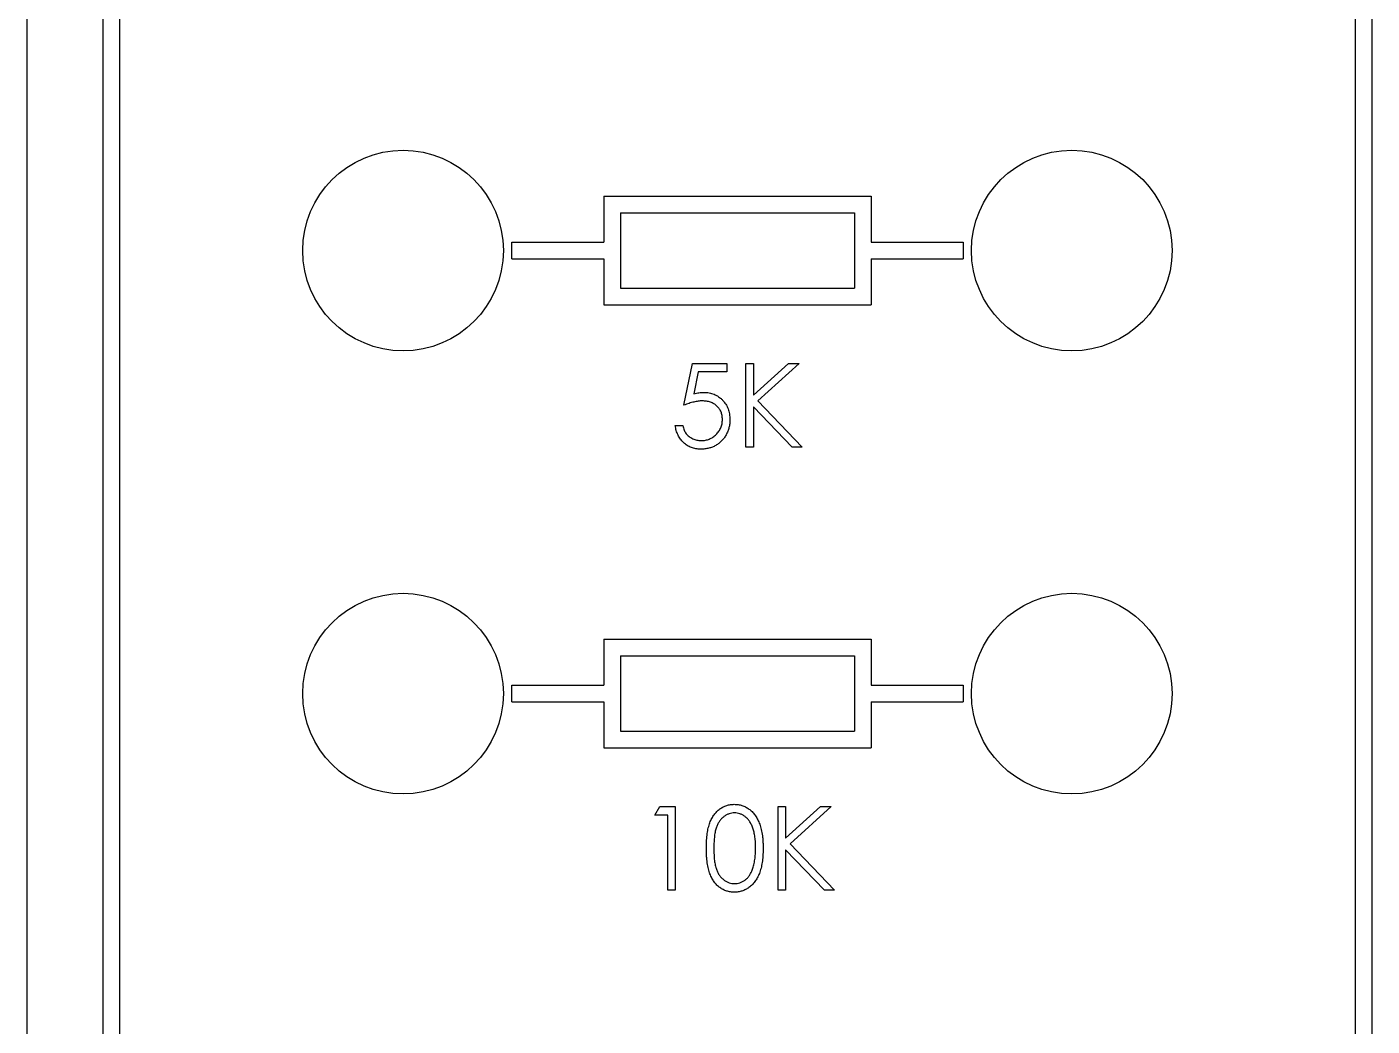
# Model space of a CAD drawing. Header units: millimetres. Extents: x -156 to 156, y -100 to 100.
# Drawn here: x -155.5 to -75, y -23.9 to 35.9 of the extents above; entities that cross this region are included whole.
import ezdxf

# ---------------------------------------------------------------- set-up
doc = ezdxf.new("R2010")
doc.units = ezdxf.units.MM

msp = doc.modelspace()

# ---------------------------------------------------------------- linework, layer by layer
at = {"color": 7, "linetype": 'Continuous', "lineweight": 25}
for p, q in [((-155.5, 100.5), (-155.5, -100.5)), ((-150.964, 90.464), (-150.964, -45.536)), ((-149.964, 90.464), (-149.964, -45.536)), ((-76.036, -45.536), (-76.036, 90.464)), ((-75.036, -45.536), (-75.036, 90.464)), ((-121, 25.75), (-121, 23)), ((-121, 25.75), (-105, 25.75)), ((-105, 25.75), (-105, 23)), ((-120, 24.75), (-106, 24.75)), ((-120, 24.75), (-120, 20.25)), ((-106, 24.75), (-106, 20.25)), ((-126.5, 22), (-126.5, 23)), ((-126.5, 23), (-121, 23)), ((-105, 23), (-99.5, 23)), ((-99.5, 23), (-99.5, 22)), ((-126.5, 22), (-121, 22)), ((-121, 22), (-121, 19.25)), ((-105, 22), (-99.5, 22)), ((-105, 22), (-105, 19.25)), ((-120, 20.25), (-106, 20.25)), ((-121, 19.25), (-105, 19.25)), ((-116.205, 13.25), (-115.692, 15.75)), ((-115.692, 15.75), (-113.641, 15.75)), ((-113.641, 15.75), (-113.641, 15.237)), ((-112.487, 10.75), (-112.487, 15.75)), ((-112.487, 15.75), (-112.038, 15.75)), ((-112.038, 15.75), (-112.038, 13.846)), ((-112.038, 13.846), (-109.954, 15.75)), ((-109.314, 15.75), (-111.771, 13.506)), ((-109.954, 15.75), (-109.314, 15.75)), ((-115.341, 15.237), (-115.611, 13.922)), ((-113.641, 15.237), (-115.341, 15.237)), ((-109.721, 10.75), (-112.038, 13.163)), ((-112.038, 13.163), (-112.038, 10.75)), ((-111.771, 13.506), (-109.122, 10.75)), ((-116.718, 12.032), (-116.269, 12.032)), ((-112.038, 10.75), (-112.487, 10.75)), ((-109.122, 10.75), (-109.721, 10.75)), ((-121, -0.75), (-121, -3.5)), ((-121, -0.75), (-105, -0.75)), ((-105, -0.75), (-105, -3.5)), ((-120, -1.75), (-106, -1.75)), ((-120, -1.75), (-120, -6.25)), ((-106, -1.75), (-106, -6.25)), ((-126.5, -4.5), (-126.5, -3.5)), ((-126.5, -3.5), (-121, -3.5)), ((-105, -3.5), (-99.5, -3.5)), ((-99.5, -3.5), (-99.5, -4.5)), ((-126.5, -4.5), (-121, -4.5)), ((-121, -4.5), (-121, -7.25)), ((-105, -4.5), (-99.5, -4.5)), ((-105, -4.5), (-105, -7.25)), ((-120, -6.25), (-106, -6.25)), ((-121, -7.25), (-105, -7.25)), ((-117.936, -11.263), (-117.642, -10.75)), ((-117.167, -11.263), (-117.936, -11.263)), ((-117.642, -10.75), (-116.718, -10.75)), ((-117.167, -15.75), (-117.167, -11.263)), ((-116.718, -10.75), (-116.718, -15.75)), ((-110.564, -15.75), (-110.564, -10.75)), ((-110.564, -10.75), (-110.115, -10.75)), ((-110.115, -10.75), (-110.115, -12.654)), ((-110.115, -12.654), (-108.031, -10.75)), ((-107.391, -10.75), (-109.848, -12.994)), ((-108.031, -10.75), (-107.391, -10.75)), ((-107.798, -15.75), (-110.115, -13.337)), ((-110.115, -13.337), (-110.115, -15.75)), ((-109.848, -12.994), (-107.199, -15.75)), ((-116.718, -15.75), (-117.167, -15.75)), ((-110.115, -15.75), (-110.564, -15.75)), ((-107.199, -15.75), (-107.798, -15.75))]:
    msp.add_line(p, q, dxfattribs=at)
for centre in [(-133, 22.5), (-93, 22.5), (-133, -4), (-93, -4)]:
    msp.add_circle(centre, 6, dxfattribs=at)
for points, knots in [([(-115.611, 13.922), (-115.558, 13.937), (-115.456, 13.965), (-115.304, 13.996), (-115.161, 14.015), (-115.067, 14.018), (-115.022, 14.019)], [0, 0, 0, 0, 0.275068, 0.532901, 0.773973, 1, 1, 1, 1]), ([(-115.022, 14.019), (-114.966, 14.018), (-114.857, 14.016), (-114.696, 13.993), (-114.543, 13.957), (-114.397, 13.907), (-114.259, 13.843), (-114.129, 13.762), (-114.006, 13.669), (-113.892, 13.561), (-113.788, 13.443), (-113.697, 13.315), (-113.619, 13.18), (-113.557, 13.036), (-113.508, 12.885), (-113.474, 12.725), (-113.452, 12.557), (-113.45, 12.442), (-113.449, 12.384)], [0, 0, 0, 0, 0.065808, 0.129394, 0.190894, 0.251281, 0.310815, 0.370371, 0.430768, 0.492881, 0.555104, 0.616067, 0.677256, 0.73826, 0.800762, 0.864778, 0.931045, 1, 1, 1, 1]), ([(-115.103, 13.506), (-115.142, 13.506), (-115.222, 13.504), (-115.345, 13.491), (-115.474, 13.471), (-115.609, 13.443), (-115.749, 13.406), (-115.896, 13.362), (-116.049, 13.31), (-116.152, 13.27), (-116.205, 13.25)], [0, 0, 0, 0, 0.102203, 0.211023, 0.3251, 0.446502, 0.573788, 0.708901, 0.850358, 1, 1, 1, 1]), ([(-113.897, 12.403), (-113.898, 12.443), (-113.9, 12.521), (-113.915, 12.636), (-113.941, 12.745), (-113.978, 12.848), (-114.024, 12.945), (-114.08, 13.037), (-114.148, 13.123), (-114.225, 13.201), (-114.31, 13.274), (-114.403, 13.336), (-114.504, 13.388), (-114.61, 13.433), (-114.724, 13.465), (-114.844, 13.489), (-114.971, 13.503), (-115.059, 13.505), (-115.103, 13.506)], [0, 0, 0, 0, 0.065351, 0.127916, 0.18836, 0.247216, 0.30563, 0.36377, 0.422661, 0.482687, 0.5433, 0.604118, 0.664965, 0.727413, 0.791468, 0.858055, 0.927037, 1, 1, 1, 1]), ([(-113.449, 12.384), (-113.45, 12.343), (-113.452, 12.262), (-113.461, 12.142), (-113.48, 12.024), (-113.504, 11.909), (-113.537, 11.797), (-113.576, 11.687), (-113.623, 11.58), (-113.676, 11.475), (-113.735, 11.375), (-113.8, 11.281), (-113.869, 11.192), (-113.943, 11.11), (-114.024, 11.034), (-114.109, 10.964), (-114.199, 10.899), (-114.294, 10.841), (-114.393, 10.788), (-114.496, 10.745), (-114.603, 10.706), (-114.713, 10.676), (-114.828, 10.651), (-114.946, 10.635), (-115.068, 10.623), (-115.151, 10.622), (-115.193, 10.622)], [0, 0, 0, 0, 0.044014, 0.087434, 0.130118, 0.172554, 0.214555, 0.256298, 0.298438, 0.340849, 0.382715, 0.423924, 0.464246, 0.504074, 0.543862, 0.583567, 0.623094, 0.663229, 0.703551, 0.743938, 0.784541, 0.82575, 0.867757, 0.910745, 0.954914, 1, 1, 1, 1]), ([(-115.166, 11.135), (-115.124, 11.136), (-115.039, 11.138), (-114.915, 11.156), (-114.796, 11.183), (-114.681, 11.224), (-114.571, 11.274), (-114.466, 11.338), (-114.365, 11.411), (-114.27, 11.496), (-114.183, 11.588), (-114.106, 11.688), (-114.042, 11.794), (-113.988, 11.904), (-113.947, 12.021), (-113.918, 12.143), (-113.901, 12.271), (-113.899, 12.358), (-113.897, 12.403)], [0, 0, 0, 0, 0.064207, 0.126425, 0.18768, 0.248216, 0.308305, 0.369661, 0.431699, 0.495947, 0.559758, 0.622295, 0.683911, 0.745092, 0.80674, 0.869087, 0.93329, 1, 1, 1, 1]), ([(-115.193, 10.622), (-115.242, 10.623), (-115.34, 10.625), (-115.484, 10.645), (-115.622, 10.674), (-115.754, 10.718), (-115.88, 10.773), (-115.999, 10.842), (-116.114, 10.921), (-116.221, 11.013), (-116.32, 11.115), (-116.408, 11.225), (-116.487, 11.341), (-116.555, 11.465), (-116.612, 11.597), (-116.658, 11.735), (-116.695, 11.881), (-116.71, 11.981), (-116.718, 12.032)], [0, 0, 0, 0, 0.065421, 0.128708, 0.190236, 0.250724, 0.310637, 0.370766, 0.431615, 0.493523, 0.555883, 0.617342, 0.678668, 0.740711, 0.802985, 0.866803, 0.932347, 1, 1, 1, 1]), ([(-116.269, 12.032), (-116.258, 11.984), (-116.237, 11.893), (-116.19, 11.764), (-116.133, 11.649), (-116.066, 11.547), (-115.985, 11.458), (-115.893, 11.378), (-115.789, 11.307), (-115.675, 11.247), (-115.553, 11.196), (-115.427, 11.162), (-115.298, 11.138), (-115.21, 11.136), (-115.166, 11.135)], [0, 0, 0, 0, 0.0946873, 0.1819942, 0.2643769, 0.3421799, 0.4186176, 0.4965091, 0.5773691, 0.6615106, 0.7467326, 0.831258, 0.9152056, 1, 1, 1, 1]), ([(-114.859, -13.252), (-114.859, -13.172), (-114.858, -13.016), (-114.847, -12.789), (-114.831, -12.577), (-114.808, -12.378), (-114.78, -12.193), (-114.742, -12.023), (-114.699, -11.866), (-114.65, -11.722), (-114.594, -11.59), (-114.534, -11.467), (-114.466, -11.352), (-114.394, -11.245), (-114.317, -11.147), (-114.235, -11.056), (-114.146, -10.974), (-114.052, -10.9), (-113.954, -10.835), (-113.853, -10.778), (-113.749, -10.729), (-113.642, -10.691), (-113.532, -10.659), (-113.42, -10.637), (-113.304, -10.624), (-113.227, -10.622), (-113.187, -10.622)], [0, 0, 0, 0, 0.068595, 0.133246, 0.194313, 0.251279, 0.304513, 0.354235, 0.400481, 0.443411, 0.484015, 0.523252, 0.561042, 0.5979, 0.633518, 0.668314, 0.702496, 0.736685, 0.770293, 0.803437, 0.835913, 0.86846, 0.900847, 0.933467, 0.966258, 1, 1, 1, 1]), ([(-113.172, -11.135), (-113.228, -11.138), (-113.338, -11.143), (-113.502, -11.184), (-113.658, -11.256), (-113.783, -11.334), (-113.879, -11.409), (-113.946, -11.474), (-114.009, -11.545), (-114.067, -11.623), (-114.121, -11.706), (-114.171, -11.796), (-114.216, -11.893), (-114.258, -11.997), (-114.295, -12.11), (-114.325, -12.236), (-114.353, -12.374), (-114.372, -12.525), (-114.39, -12.688), (-114.401, -12.864), (-114.41, -13.053), (-114.41, -13.183), (-114.41, -13.25)], [0, 0, 0, 0, 0.060387, 0.120883, 0.182755, 0.247811, 0.281299, 0.315088, 0.349702, 0.384857, 0.420966, 0.458511, 0.497175, 0.537602, 0.580503, 0.627468, 0.678388, 0.733983, 0.793747, 0.857714, 0.926698, 1, 1, 1, 1]), ([(-113.187, -10.622), (-113.148, -10.622), (-113.068, -10.624), (-112.952, -10.637), (-112.837, -10.659), (-112.726, -10.691), (-112.618, -10.729), (-112.512, -10.778), (-112.409, -10.835), (-112.31, -10.901), (-112.214, -10.976), (-112.123, -11.06), (-112.038, -11.152), (-111.957, -11.253), (-111.882, -11.363), (-111.812, -11.482), (-111.748, -11.61), (-111.687, -11.746), (-111.635, -11.893), (-111.587, -12.052), (-111.549, -12.222), (-111.517, -12.405), (-111.492, -12.6), (-111.474, -12.807), (-111.464, -13.026), (-111.462, -13.175), (-111.462, -13.252)], [0, 0, 0, 0, 0.033788, 0.067194, 0.099862, 0.132567, 0.165151, 0.197913, 0.231319, 0.265083, 0.299255, 0.334399, 0.369943, 0.406284, 0.444064, 0.482998, 0.523354, 0.565537, 0.609613, 0.656391, 0.705885, 0.758325, 0.813832, 0.872795, 0.934722, 1, 1, 1, 1]), ([(-111.91, -13.25), (-111.911, -13.19), (-111.913, -13.072), (-111.918, -12.9), (-111.934, -12.737), (-111.95, -12.581), (-111.975, -12.434), (-112.002, -12.295), (-112.038, -12.165), (-112.077, -12.042), (-112.121, -11.928), (-112.169, -11.823), (-112.221, -11.724), (-112.277, -11.634), (-112.337, -11.551), (-112.402, -11.477), (-112.471, -11.41), (-112.566, -11.334), (-112.691, -11.256), (-112.846, -11.184), (-113.008, -11.143), (-113.118, -11.138), (-113.172, -11.135)], [0, 0, 0, 0, 0.065681, 0.128486, 0.188175, 0.245106, 0.299448, 0.350823, 0.399942, 0.446672, 0.491255, 0.533376, 0.573853, 0.612526, 0.649597, 0.685532, 0.720106, 0.753838, 0.818925, 0.880493, 0.940311, 1, 1, 1, 1]), ([(-113.187, -15.878), (-113.227, -15.878), (-113.304, -15.876), (-113.42, -15.863), (-113.532, -15.841), (-113.641, -15.81), (-113.747, -15.773), (-113.85, -15.724), (-113.951, -15.668), (-114.048, -15.604), (-114.141, -15.53), (-114.23, -15.449), (-114.312, -15.358), (-114.389, -15.259), (-114.462, -15.153), (-114.529, -15.037), (-114.591, -14.913), (-114.647, -14.78), (-114.697, -14.635), (-114.742, -14.478), (-114.777, -14.306), (-114.807, -14.122), (-114.831, -13.924), (-114.847, -13.712), (-114.858, -13.486), (-114.859, -13.331), (-114.859, -13.252)], [0, 0, 0, 0, 0.033787, 0.066622, 0.099285, 0.131361, 0.163585, 0.196104, 0.228902, 0.262158, 0.295991, 0.330218, 0.36506, 0.400951, 0.43762, 0.475708, 0.515381, 0.556414, 0.599765, 0.646424, 0.696431, 0.749782, 0.806573, 0.867436, 0.931887, 1, 1, 1, 1]), ([(-114.41, -13.25), (-114.41, -13.317), (-114.41, -13.446), (-114.401, -13.635), (-114.389, -13.81), (-114.374, -13.974), (-114.352, -14.124), (-114.326, -14.262), (-114.295, -14.388), (-114.259, -14.501), (-114.218, -14.605), (-114.172, -14.702), (-114.124, -14.792), (-114.069, -14.876), (-114.01, -14.953), (-113.947, -15.025), (-113.878, -15.089), (-113.783, -15.165), (-113.658, -15.245), (-113.5, -15.314), (-113.338, -15.357), (-113.227, -15.363), (-113.172, -15.365)], [0, 0, 0, 0, 0.072951, 0.141584, 0.205926, 0.265301, 0.320597, 0.371817, 0.41879, 0.461699, 0.502134, 0.540804, 0.578181, 0.614297, 0.649678, 0.684299, 0.718359, 0.752081, 0.817652, 0.879722, 0.939966, 1, 1, 1, 1]), ([(-111.462, -13.252), (-111.462, -13.328), (-111.464, -13.477), (-111.474, -13.695), (-111.492, -13.901), (-111.515, -14.095), (-111.547, -14.277), (-111.587, -14.446), (-111.631, -14.605), (-111.685, -14.751), (-111.744, -14.886), (-111.808, -15.013), (-111.877, -15.132), (-111.952, -15.242), (-112.032, -15.344), (-112.119, -15.436), (-112.21, -15.521), (-112.306, -15.596), (-112.407, -15.662), (-112.51, -15.72), (-112.617, -15.768), (-112.725, -15.809), (-112.837, -15.84), (-112.951, -15.861), (-113.068, -15.876), (-113.148, -15.878), (-113.187, -15.878)], [0, 0, 0, 0, 0.065063, 0.126773, 0.185516, 0.240765, 0.29298, 0.34225, 0.388919, 0.432776, 0.474628, 0.514775, 0.553606, 0.591426, 0.628028, 0.663804, 0.698984, 0.733591, 0.767628, 0.801208, 0.834264, 0.866981, 0.89972, 0.932702, 0.966176, 1, 1, 1, 1]), ([(-112.1, -14.507), (-112.084, -14.462), (-112.054, -14.372), (-112.014, -14.231), (-111.983, -14.084), (-111.955, -13.93), (-111.936, -13.77), (-111.921, -13.602), (-111.912, -13.428), (-111.911, -13.31), (-111.91, -13.25)], [0, 0, 0, 0, 0.110588, 0.224542, 0.342503, 0.464324, 0.590756, 0.722227, 0.858843, 1, 1, 1, 1]), ([(-113.172, -15.365), (-113.117, -15.363), (-113.006, -15.359), (-112.845, -15.315), (-112.688, -15.248), (-112.565, -15.17), (-112.471, -15.095), (-112.404, -15.031), (-112.343, -14.96), (-112.284, -14.883), (-112.231, -14.799), (-112.182, -14.708), (-112.138, -14.61), (-112.112, -14.542), (-112.1, -14.507)], [0, 0, 0, 0, 0.112813, 0.225394, 0.339595, 0.459675, 0.521735, 0.583926, 0.648174, 0.713881, 0.781004, 0.851451, 0.924051, 1, 1, 1, 1])]:
    msp.add_open_spline(points, degree=3, knots=knots, dxfattribs=at)

doc.saveas('drawing.dxf')
